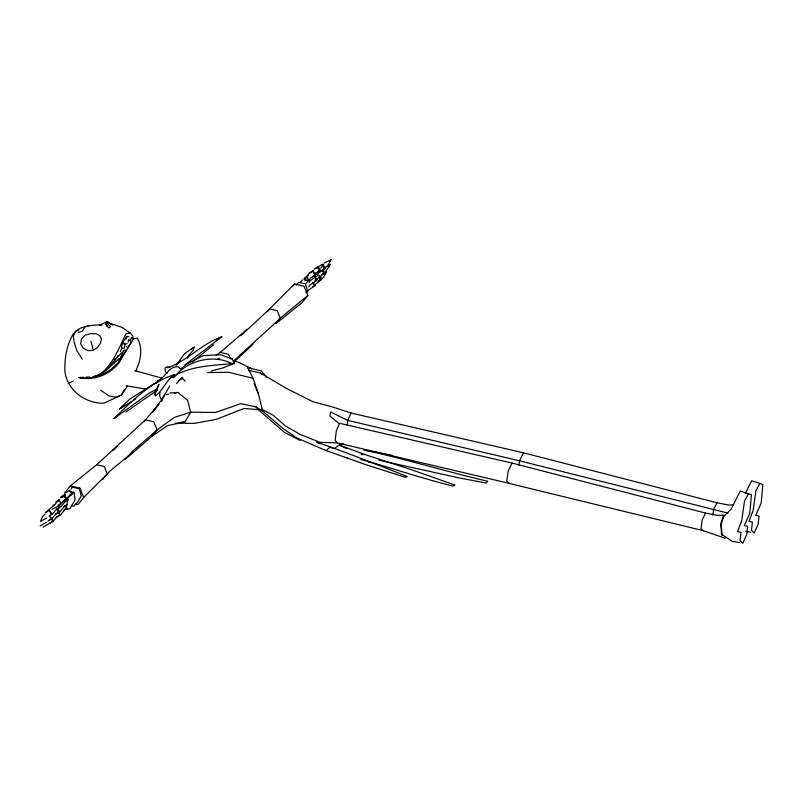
<?xml version="1.0" encoding="UTF-8"?>
<svg xmlns="http://www.w3.org/2000/svg" width="803" height="803" viewBox="0 0 803 803"><rect width="100%" height="100%" fill="white"/><g stroke="black" fill="none" stroke-linecap="round" stroke-linejoin="round"><path stroke-width="1.2" d="M125.148 344.346L124.124 348.311L121.986 348.03L121.404 346.324L123.361 342.198M105.665 322.906L105.584 324.121L108.676 327.965L110.673 326.731L106.819 323.017L105.665 322.906L107.09 326.409M128.199 342.018L128.4 340.231M126.051 339.057L126.733 336.718M347.187 425.299L347.749 420.401L351.062 413.023L523.456 452.802L716.969 502.768L729.074 505.097L733.771 504.916M160.038 392.446L159.616 395.969L161.804 400.396M518.919 465.339L519.531 460.822L523.456 452.802M712.843 515.195L713.576 509.694L716.969 502.768M172.434 375.924L174.422 374.599C166.271 380.12 163.039 390.429 155.34 396.04L154.949 394.193L156.254 389.385L149.468 393.018L114.006 418.584C131.833 401.229 150.141 382.288 174.422 374.599L173.107 377.852M131.291 341.827L130.206 340.623L131.351 337.36L132.425 338.605M154.949 394.193L158.914 384.195L155.953 391.613M317.888 274.907L318.53 273.181L324.924 268.563L322.133 270.29M118.573 362.143L123.803 350.208L126.111 350.168L118.573 362.143L119.065 362.685C109.67 374.73 93.81 381.074 78.845 377.52L83.653 377.269M161.574 401.42L163.21 397.184L169.664 386.203M187.601 358.088L188.675 355.428L193.081 350.359L194.497 346.806L184.369 353.822L176.188 365.365M135.677 371.106C140.535 360.969 143.436 348.191 137.142 338.023L133.499 338.856L119.065 362.685M309.105 282.616L309.817 281.01L317.767 275.449L315.75 272.869M308.864 286.912L309.577 285.306L317.295 279.956L314.615 276.503M78.845 377.52C106.558 383.443 116.325 353.19 125.951 333.737L130.036 332.934L132.846 335.925L133.198 339.257M120.289 351.734L121.986 348.03M721.666 535.38L720.783 523.817L723.543 515.145L717.661 515.375L705.556 513.047L512.043 463.08L508.118 471.1L506.753 481.278L509.313 483.446M705.556 513.047L702.163 519.973L700.989 528.775L703.207 530.642L725.31 538.281M745.274 493.433L751.658 480.756L762.85 484.48L761.184 503.049L755.713 515.325L759.086 516.108L758.142 524.249L754.127 533.051L751.457 530.281L752.391 522.141L749.018 521.358L753.184 510.256L755.924 490.723L759.879 483.376M309.607 279.765L310.42 278.159L315.479 274.957L312.678 270.762L309.065 273.462L306.094 277.155M748.466 493.654L744.511 501.002L741.771 520.535L737.616 531.636L740.988 532.419L740.045 540.56L742.715 543.33L746.73 534.537L747.673 526.397L744.301 525.604L749.771 513.328L751.437 494.768L740.246 491.034L731.202 509.002L723.654 516.59L721.235 524.178L722.027 534.557L731.975 541.212L739.342 542.547M324.031 263.083L331.077 259.67L327.704 265.642L322.625 269.838L324.844 272.719L322.043 274.445M327.393 265.813L330.414 264.348L324.844 272.719M124.455 389.646L121.363 395.086L103.948 403.176C85.078 403.819 66.468 389.676 64.822 370.344C64.712 359.222 66.217 347.93 71.156 337.842C76.335 325.285 90.548 325.466 101.84 324.753L99.833 325.356L106.809 321.571M71.146 489.067L72.25 487.12L79.377 488.776L81.193 495.812L77.891 501.654L73.756 506.111L72.109 505.94M125.328 459.286L152.128 436.109L167.686 425.57L185.021 421.886L190.702 412.18L187.521 400.215L177.945 392.456L169.824 393.018M117.961 355.669C112.109 364.763 104.691 375.111 93.098 376.487M306.475 283.168L307.83 280.96L309.456 280.558M124.074 340.512L125.78 337.862M127.366 386.173L121.363 395.086L116.064 397.204L108.847 395.899L100.877 390.328M128.51 346.344L131.15 342.56M240.87 335.694L269.657 308.944L294.45 283.971L304.016 286.199L307.84 295.524L302.109 302.621L275.74 323.75L280.237 318.108L307.84 295.524M164.535 395.718L152.369 412.351L158.924 404.23L144.018 421.605M79.377 488.776L79.878 488.114L70.323 485.885L64.591 492.982L65.444 495.06M122.327 352.206L115.22 359.533L108.676 368.035L119.135 358.62M174.361 377.239C186.728 360.346 213.769 353.752 232.298 363.839M177.182 364.09L180.063 360.366M320.758 268.302L323.76 264.498M102.774 479.572C110.613 467.858 124.154 461.404 132.886 450.935L157.127 429.916L174.231 417.45L190.702 412.18L215.495 412.471L240.699 403.668L255.936 406.84L262.621 411.066L282.907 428.4L296.769 437.916L325.988 450.563L364.773 464.295L405.294 477.313L407.241 476.51C377.249 464.656 347.267 452.792 316.794 442.152L320.096 443.848M267.409 311.765L269.657 308.944L277.246 310.711L280.237 318.108C264.93 332.833 249.372 346.254 233.803 360.778M324.151 274.746L326.389 271.936L323.729 277.055L318.5 281.17L319.775 280.016M70.323 485.885L96.691 464.756L104.28 466.533L107.271 473.921L83.713 497.438L77.981 504.535L75.592 503.983M152.128 436.109L157.127 429.916L153.785 421.776L145.453 419.839L96.691 464.756M292.302 286.641L294.45 283.971M329.541 261.547L331.077 259.67M328.879 266.225L330.414 264.348M49.997 523.054L53.47 520.916L57.154 516.52L59.643 515.355L56.17 517.493M176.57 383.553L181.749 377.5L182.713 378.173L178.698 380.642M114.126 449.71L117.489 445.996L112.571 450.583M242.907 333.867L247.103 329.23L220.303 352.407L216.158 355.217M296.197 285.075L298.676 282.405L305.552 283.79L307.388 291.017M44.747 514.281L42.398 516.791L40.541 521.408L46.845 517.925M191.044 349.365L192.64 347.749M131.682 401.53L119.517 408.948L129.785 399.101L158.803 380.763L156.103 383.332M300.653 281.813L302.771 279.785M118.964 361.822L110.463 369.832L102.955 374.278L96.37 375.824M234.215 361.892L253.206 344.085M318.982 270.44L319.433 270.029L317.757 267.519L316.332 268.593M50.98 514.071L51.472 513.629L49.465 511.059M58.489 507.275L59 506.823M323.8 268.302L324.292 267.851L322.284 265.281M315.76 279.595L316.272 279.143L314.947 277.436M323.218 272.9L323.709 272.458L322.374 270.741M213.618 344.788L192.308 361.912M325.988 450.563L329.631 447.512L332.894 447.753L329.391 447.03M114.006 418.584L118.784 414.629M45.861 512.324L54.765 504.826M314.184 269.316L317.878 266.486L320.397 270.25L316.703 273.09M309.848 273.12L313.09 270.691M305.07 278.701L307.007 277.256L308.513 279.504M312.377 276.894L315.619 274.465L316.372 272.819L319.945 270.661M66.368 492.49L69.54 490.121L72.009 493.805L70.423 494.989M60.486 497.398L64.089 494.698L66.9 498.894L69.921 494.819L72.009 493.805M60.355 497.88L63.598 495.451M55.548 502.327L59.241 499.486M61.801 497.699L63.929 496.103L65.595 498.583M56.963 502.136L58.398 501.062M58.187 505.047L59.613 503.973M62.875 501.654L66.117 499.225L63.889 500.269C61.349 504.746 56.531 507.145 52.044 509.273M157.288 390.168L125.83 412.1M334.229 448.636L339.237 445.043L343.614 443.848M319.052 276.393L321.511 279.444L312.738 286.611M157.569 380.742C165.94 377.651 167.978 366.278 178.015 366.73L180.675 368.968L188.243 362.414L222.05 336.648C201.804 343.594 187.43 361.029 167.335 367.874M119.517 408.948L124.495 405.485M93.268 350.309L97.745 347.247L100.445 343.272L101.509 339.217L99.994 335.945L96.45 333.837L90.829 333.626L85.279 335.092L81.484 338.886L80.671 343.794L83.151 348.08L88.029 350.71L93.268 350.309L90.97 341.074M216.589 339.98L220.584 337.26M133.72 400.215L135.787 398.87M318.189 266.987L322.404 264.247L325.416 268.122M321.551 274.887L324.352 273.171L314.625 281.13M318.038 281.582L321.511 279.444M305.973 292.784L307.619 291.77L308.282 290.274L315.228 285.517L312.718 282.305M53.018 505.428L56.14 503.511M45.37 512.766L49.585 510.025M64.541 501.925L68.074 499.757L65.655 500.962L60.536 507.185L58.519 504.595M56.852 509.273L59.653 507.546L56.973 508.801L52.596 513.89L49.314 516.058M63.718 506.753L67.251 504.575L64.842 505.78L59.944 511.792L57.254 508.339M55.327 514.462L59.061 512.163L56.381 513.418L52.125 518.397L49.334 520.123M63.748 510.527L67.03 508.5L64.782 509.634L60.476 515.004L57.967 511.792M47.909 521.147L51.633 518.848L49.374 515.938M73.264 381.094L68.245 383.342M40.15 525.835L46.454 522.362M308.523 275.349L303.976 278.45L305.2 280.297M184.921 365.054L203.079 355.619L220.564 354.745L232.74 359.041L230.411 358.76M169.624 378.835C188.705 365.405 212.373 365.706 234.617 363.368L233.111 361.691M43.091 527.139L53.008 521.328L50.9 518.628M234.617 363.368L222.863 367.904L211.109 371.056M78.754 330.133L75.713 331.278L73.294 336.106L74.247 342.58L76.787 350.499L82.277 359.152M88.31 325.807L85.088 326.851L82.348 331.177L78.353 332.482M65.143 508.731L67.121 509.192L69.811 508.63L75.04 500.088L74.107 492.5L69.449 491.416M166.091 394.664L168.459 394.223M174.392 393.119L177.945 392.456M217.312 359.152L219.721 358.71M128.821 336.598L126.282 337.029M180.294 422.418L185.021 421.886M127.155 343.714L123.893 344.005L123.511 341.385M86.072 377.159L89.705 376.988M207.696 372.592L228.634 372.271L253.086 378.343L258.405 393.801L262.621 411.066L260.875 409.56M361.189 454.548L364.652 454.498L410.564 469.404L455.02 485.062L453.093 486.066C421.946 478.518 391.723 467.898 360.808 459.436M175.636 423.121L194.226 423.402L216.579 419.256L244.172 408.456L258.305 409.721L284.543 432.446L300.161 440.466M703.207 530.642L503.431 482.021L337.38 442.905L319.865 442.272L300.212 434.413L285.406 425.971L273.191 415.292L261.688 409.229M74.107 492.5L73.093 492.43L71.196 495.21L68.175 496.977L66.589 506.261L67.121 509.192M345.35 457.439L347.428 457.62M728.03 513.107L519.531 460.822L347.749 420.401L330.565 412.019L330.083 416.245L339.117 423.542M126.131 385.771L145.785 389.094M745.846 531.375L750.755 532.259M169.845 367.413L166.964 366.861L165.067 367.915L165.458 371.99L167.415 373.174M391.944 455.321L363.749 449.941C405.465 459.035 446.277 471.602 487.812 481.268L485.915 482.984L459.296 477.946L378.825 460.179M161.915 378.133L134.814 370.615M248.589 370.364L260.574 373.034L286.35 388.401L313.019 401.751L332.482 406.95L351.062 413.023M220.303 352.407L228.644 354.354L230.31 358.419M253.086 378.343L247.675 367.704L261.346 370.896L266.737 377.49M512.043 463.08L339.649 423.301L336.337 430.679L335.202 440.476L337.38 442.905M247.675 367.704L251.56 368.687L239.314 362.655L232.719 360.386M128.36 339.99L130.367 340.643M111.517 323.82L122.267 327.463L130.036 332.934M364.652 454.498L339.237 445.043L346.866 448.646M368.015 461.655L369.581 462.327M114.026 358.971L115.22 359.533M306.866 280.016L307.86 280.558L304.578 279.795M64.31 506.241L66.077 507.536M126.573 346.635L127.938 347.669M129.313 339.94L130.206 340.623M181.749 377.5L185.132 381.174M260.574 373.034L262.149 374.76M255.936 406.84L258.305 409.721M319.162 275.429L321.973 279.032M319.213 277.597L320.457 279.193M313.029 283.168L314.264 284.754M56.421 508.881L58.408 511.431M49.093 510.467L52.105 514.332M51.362 518.206L53.47 520.916M312.969 271.755L314.073 273.411M58.78 499.898L61.299 503.662M254.079 383.593L258.405 393.801M79.878 488.114L83.713 497.438M107.903 322.043L106.99 321.712L112.621 324.984L107.903 322.043"/></g></svg>
